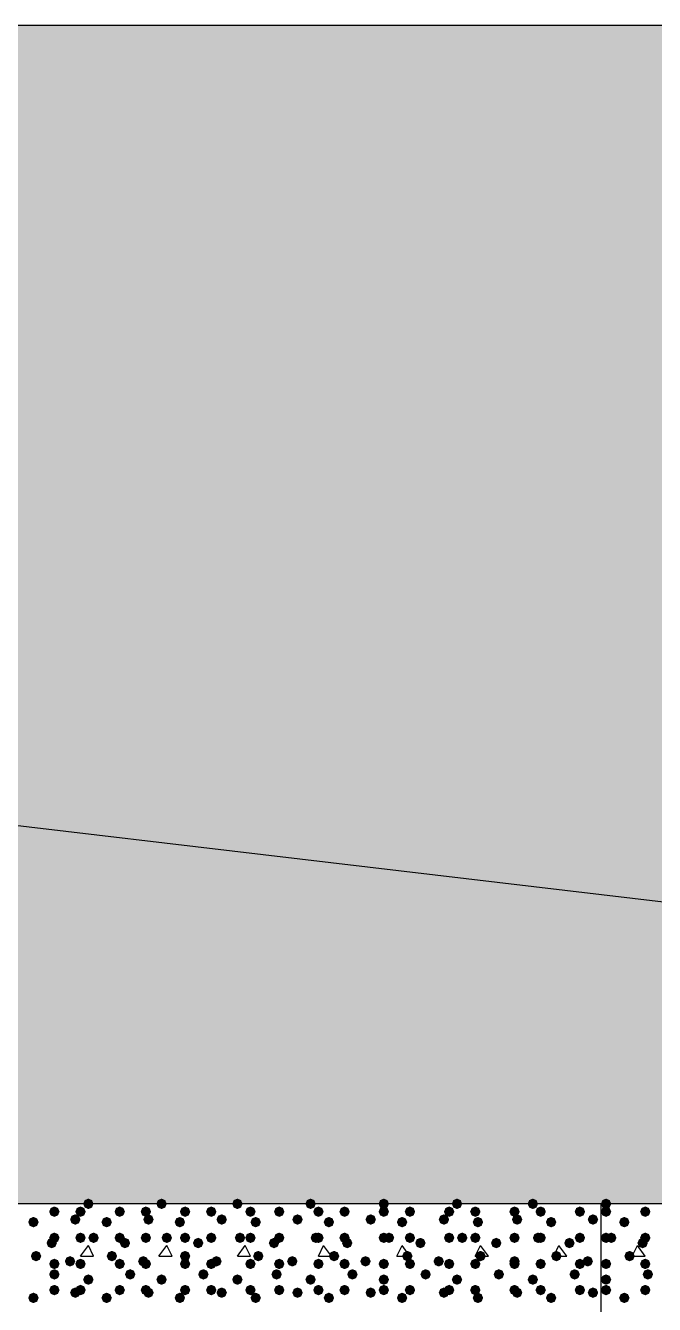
# Model space of a CAD drawing. Header units: millimetres. Extents: x 0 to 420, y 0 to 297.
# Drawn here: x 142.16 to 152.34, y 199.62 to 220.34 of the extents above; entities that cross this region are included whole.
import ezdxf

# ---------------------------------------------------------------- set-up
doc = ezdxf.new("R2010")
doc.units = ezdxf.units.MM
doc.layers.get('0').update_dxf_attribs({"linetype": 'CONTINUOUS'})

msp = doc.modelspace()

# ---------------------------------------------------------------- hatches: boundary and pattern name
at = {"true_color": 0x000008}
h = msp.add_hatch(color=0, dxfattribs=at)
h.paths.add_polyline_path([(193.844333, 220.345), (32.469667, 220.345), (193.844333, 201.252667)], flags=0)
h.paths.add_polyline_path([(32.469667, 220.345), (193.844333, 201.252667), (32.469667, 201.252667)], flags=0)
for points in [[(143.256, 201.252667), (143.231129, 201.192871), (143.171333, 201.168), (143.111538, 201.192871), (143.086667, 201.252667), (143.111537, 201.312462), (143.171333, 201.337333), (143.231129, 201.312463)], [(144.441333, 201.252667), (144.416462, 201.192871), (144.356667, 201.168), (144.296871, 201.192871), (144.272, 201.252667), (144.296871, 201.312462), (144.356667, 201.337333), (144.416462, 201.312463)], [(145.669, 201.252667), (145.644129, 201.192871), (145.584333, 201.168), (145.524538, 201.192871), (145.499667, 201.252667), (145.524537, 201.312462), (145.584333, 201.337333), (145.644129, 201.312463)], [(146.854333, 201.252667), (146.829463, 201.192871), (146.769667, 201.168), (146.709871, 201.192871), (146.685, 201.252667), (146.709871, 201.312462), (146.769667, 201.337333), (146.829462, 201.312463)], [(148.039667, 201.252667), (148.014796, 201.192871), (147.955, 201.168), (147.895204, 201.192871), (147.870333, 201.252667), (147.895204, 201.312462), (147.955, 201.337333), (148.014796, 201.312463)], [(149.225, 201.252667), (149.200129, 201.192871), (149.140333, 201.168), (149.080538, 201.192871), (149.055667, 201.252667), (149.080537, 201.312462), (149.140333, 201.337333), (149.200129, 201.312463)], [(150.452667, 201.252667), (150.427796, 201.192871), (150.368, 201.168), (150.308204, 201.192871), (150.283333, 201.252667), (150.308204, 201.312462), (150.368, 201.337333), (150.427796, 201.312463)], [(142.367, 200.956333), (142.342129, 200.896537), (142.282333, 200.871667), (142.222538, 200.896537), (142.197667, 200.956333), (142.222537, 201.016129), (142.282333, 201.041), (142.342129, 201.016129)], [(142.705667, 201.125667), (142.680796, 201.065871), (142.621, 201.041), (142.561204, 201.065871), (142.536333, 201.125667), (142.561204, 201.185462), (142.621, 201.210333), (142.680796, 201.185463)], [(143.044333, 200.998667), (143.019463, 200.938871), (142.959667, 200.914), (142.899871, 200.938871), (142.875, 200.998667), (142.899871, 201.058462), (142.959667, 201.083333), (143.019462, 201.058463)], [(143.129, 201.125667), (143.104129, 201.065871), (143.044333, 201.041), (142.984537, 201.065871), (142.959667, 201.125667), (142.984537, 201.185462), (143.044333, 201.210333), (143.104129, 201.185463)], [(143.552333, 200.956333), (143.527463, 200.896537), (143.467667, 200.871667), (143.407871, 200.896537), (143.383, 200.956333), (143.407871, 201.016129), (143.467667, 201.041), (143.527462, 201.016129)], [(143.764, 201.125667), (143.739129, 201.065871), (143.679333, 201.041), (143.619538, 201.065871), (143.594667, 201.125667), (143.619537, 201.185462), (143.679333, 201.210333), (143.739129, 201.185463)], [(144.187333, 201.125667), (144.162463, 201.065871), (144.102667, 201.041), (144.042871, 201.065871), (144.018, 201.125667), (144.042871, 201.185462), (144.102667, 201.210333), (144.162462, 201.185463)], [(144.229667, 200.998667), (144.204796, 200.938871), (144.145, 200.914), (144.085204, 200.938871), (144.060333, 200.998667), (144.085204, 201.058462), (144.145, 201.083333), (144.204796, 201.058463)], [(144.737667, 200.956333), (144.712796, 200.896537), (144.653, 200.871667), (144.593204, 200.896537), (144.568333, 200.956333), (144.593204, 201.016129), (144.653, 201.041), (144.712796, 201.016129)], [(144.822333, 201.125667), (144.797462, 201.065871), (144.737667, 201.041), (144.677871, 201.065871), (144.653, 201.125667), (144.677871, 201.185462), (144.737667, 201.210333), (144.797462, 201.185463)], [(145.245667, 201.125667), (145.220796, 201.065871), (145.161, 201.041), (145.101204, 201.065871), (145.076333, 201.125667), (145.101204, 201.185462), (145.161, 201.210333), (145.220796, 201.185463)], [(145.415, 200.998667), (145.390129, 200.938871), (145.330333, 200.914), (145.270538, 200.938871), (145.245667, 200.998667), (145.270537, 201.058462), (145.330333, 201.083333), (145.390129, 201.058463)], [(145.880667, 201.125667), (145.855796, 201.065871), (145.796, 201.041), (145.736204, 201.065871), (145.711333, 201.125667), (145.736204, 201.185462), (145.796, 201.210333), (145.855796, 201.185463)], [(145.965333, 200.956333), (145.940463, 200.896537), (145.880667, 200.871667), (145.820871, 200.896537), (145.796, 200.956333), (145.820871, 201.016129), (145.880667, 201.041), (145.940462, 201.016129)], [(146.346333, 201.125667), (146.321463, 201.065871), (146.261667, 201.041), (146.201871, 201.065871), (146.177, 201.125667), (146.201871, 201.185462), (146.261667, 201.210333), (146.321462, 201.185463)], [(146.642667, 200.998667), (146.617796, 200.938871), (146.558, 200.914), (146.498204, 200.938871), (146.473333, 200.998667), (146.498204, 201.058462), (146.558, 201.083333), (146.617796, 201.058463)], [(146.981333, 201.125667), (146.956462, 201.065871), (146.896667, 201.041), (146.836871, 201.065871), (146.812, 201.125667), (146.836871, 201.185462), (146.896667, 201.210333), (146.956462, 201.185463)], [(147.150667, 200.956333), (147.125796, 200.896537), (147.066, 200.871667), (147.006204, 200.896537), (146.981333, 200.956333), (147.006204, 201.016129), (147.066, 201.041), (147.125796, 201.016129)], [(147.404667, 201.125667), (147.379796, 201.065871), (147.32, 201.041), (147.260204, 201.065871), (147.235333, 201.125667), (147.260204, 201.185462), (147.32, 201.210333), (147.379796, 201.185463)], [(147.828, 200.998667), (147.803129, 200.938871), (147.743333, 200.914), (147.683538, 200.938871), (147.658667, 200.998667), (147.683537, 201.058462), (147.743333, 201.083333), (147.803129, 201.058463)], [(148.039667, 201.125667), (148.014796, 201.065871), (147.955, 201.041), (147.895204, 201.065871), (147.870333, 201.125667), (147.895204, 201.185462), (147.955, 201.210333), (148.014796, 201.185463)], [(148.336, 200.956333), (148.311129, 200.896537), (148.251333, 200.871667), (148.191538, 200.896537), (148.166667, 200.956333), (148.191537, 201.016129), (148.251333, 201.041), (148.311129, 201.016129)], [(148.463, 201.125667), (148.438129, 201.065871), (148.378333, 201.041), (148.318537, 201.065871), (148.293667, 201.125667), (148.318537, 201.185462), (148.378333, 201.210333), (148.438129, 201.185463)], [(149.013333, 200.998667), (148.988463, 200.938871), (148.928667, 200.914), (148.868871, 200.938871), (148.844, 200.998667), (148.868871, 201.058462), (148.928667, 201.083333), (148.988462, 201.058463)], [(149.098, 201.125667), (149.073129, 201.065871), (149.013333, 201.041), (148.953537, 201.065871), (148.928667, 201.125667), (148.953537, 201.185462), (149.013333, 201.210333), (149.073129, 201.185463)], [(149.521333, 201.125667), (149.496462, 201.065871), (149.436667, 201.041), (149.376871, 201.065871), (149.352, 201.125667), (149.376871, 201.185462), (149.436667, 201.210333), (149.496462, 201.185463)], [(149.563667, 200.956333), (149.538796, 200.896537), (149.479, 200.871667), (149.419204, 200.896537), (149.394333, 200.956333), (149.419204, 201.016129), (149.479, 201.041), (149.538796, 201.016129)], [(150.156333, 201.125667), (150.131463, 201.065871), (150.071667, 201.041), (150.011871, 201.065871), (149.987, 201.125667), (150.011871, 201.185462), (150.071667, 201.210333), (150.131462, 201.185463)], [(150.198667, 200.998667), (150.173796, 200.938871), (150.114, 200.914), (150.054204, 200.938871), (150.029333, 200.998667), (150.054204, 201.058462), (150.114, 201.083333), (150.173796, 201.058463)], [(150.579667, 201.125667), (150.554796, 201.065871), (150.495, 201.041), (150.435204, 201.065871), (150.410333, 201.125667), (150.435204, 201.185462), (150.495, 201.210333), (150.554796, 201.185463)], [(150.749, 200.956333), (150.724129, 200.896537), (150.664333, 200.871667), (150.604537, 200.896537), (150.579667, 200.956333), (150.604537, 201.016129), (150.664333, 201.041), (150.724129, 201.016129)], [(151.214667, 201.125667), (151.189796, 201.065871), (151.13, 201.041), (151.070204, 201.065871), (151.045333, 201.125667), (151.070204, 201.185462), (151.13, 201.210333), (151.189796, 201.185463)], [(151.426333, 200.998667), (151.401462, 200.938871), (151.341667, 200.914), (151.281871, 200.938871), (151.257, 200.998667), (151.281871, 201.058462), (151.341667, 201.083333), (151.401462, 201.058463)], [(142.663333, 200.617667), (142.638463, 200.557871), (142.578667, 200.533), (142.518871, 200.557871), (142.494, 200.617667), (142.518871, 200.677462), (142.578667, 200.702333), (142.638462, 200.677463)], [(142.705667, 200.702333), (142.680796, 200.642537), (142.621, 200.617667), (142.561204, 200.642537), (142.536333, 200.702333), (142.561204, 200.762129), (142.621, 200.787), (142.680796, 200.762129)], [(143.129, 200.702333), (143.104129, 200.642537), (143.044333, 200.617667), (142.984537, 200.642537), (142.959667, 200.702333), (142.984537, 200.762129), (143.044333, 200.787), (143.104129, 200.762129)], [(143.340667, 200.702333), (143.315796, 200.642537), (143.256, 200.617667), (143.196204, 200.642537), (143.171333, 200.702333), (143.196204, 200.762129), (143.256, 200.787), (143.315796, 200.762129)], [(143.764, 200.702333), (143.739129, 200.642537), (143.679333, 200.617667), (143.619538, 200.642537), (143.594667, 200.702333), (143.619537, 200.762129), (143.679333, 200.787), (143.739129, 200.762129)], [(143.848667, 200.617667), (143.823796, 200.557871), (143.764, 200.533), (143.704204, 200.557871), (143.679333, 200.617667), (143.704204, 200.677462), (143.764, 200.702333), (143.823796, 200.677463)], [(144.187333, 200.702333), (144.162463, 200.642537), (144.102667, 200.617667), (144.042871, 200.642537), (144.018, 200.702333), (144.042871, 200.762129), (144.102667, 200.787), (144.162462, 200.762129)], [(144.526, 200.702333), (144.501129, 200.642537), (144.441333, 200.617667), (144.381538, 200.642537), (144.356667, 200.702333), (144.381537, 200.762129), (144.441333, 200.787), (144.501129, 200.762129)], [(144.822333, 200.702333), (144.797462, 200.642537), (144.737667, 200.617667), (144.677871, 200.642537), (144.653, 200.702333), (144.677871, 200.762129), (144.737667, 200.787), (144.797462, 200.762129)], [(145.034, 200.617667), (145.009129, 200.557871), (144.949333, 200.533), (144.889538, 200.557871), (144.864667, 200.617667), (144.889537, 200.677462), (144.949333, 200.702333), (145.009129, 200.677463)], [(145.245667, 200.702333), (145.220796, 200.642537), (145.161, 200.617667), (145.101204, 200.642537), (145.076333, 200.702333), (145.101204, 200.762129), (145.161, 200.787), (145.220796, 200.762129)], [(145.711333, 200.702333), (145.686462, 200.642537), (145.626667, 200.617667), (145.566871, 200.642537), (145.542, 200.702333), (145.566871, 200.762129), (145.626667, 200.787), (145.686462, 200.762129)], [(145.880667, 200.702333), (145.855796, 200.642537), (145.796, 200.617667), (145.736204, 200.642537), (145.711333, 200.702333), (145.736204, 200.762129), (145.796, 200.787), (145.855796, 200.762129)], [(146.261667, 200.617667), (146.236796, 200.557871), (146.177, 200.533), (146.117204, 200.557871), (146.092333, 200.617667), (146.117204, 200.677462), (146.177, 200.702333), (146.236796, 200.677463)], [(146.346333, 200.702333), (146.321463, 200.642537), (146.261667, 200.617667), (146.201871, 200.642537), (146.177, 200.702333), (146.201871, 200.762129), (146.261667, 200.787), (146.321462, 200.762129)], [(146.939, 200.702333), (146.914129, 200.642537), (146.854333, 200.617667), (146.794537, 200.642537), (146.769667, 200.702333), (146.794537, 200.762129), (146.854333, 200.787), (146.914129, 200.762129)], [(146.981333, 200.702333), (146.956462, 200.642537), (146.896667, 200.617667), (146.836871, 200.642537), (146.812, 200.702333), (146.836871, 200.762129), (146.896667, 200.787), (146.956462, 200.762129)], [(147.404667, 200.702333), (147.379796, 200.642537), (147.32, 200.617667), (147.260204, 200.642537), (147.235333, 200.702333), (147.260204, 200.762129), (147.32, 200.787), (147.379796, 200.762129)], [(147.447, 200.617667), (147.422129, 200.557871), (147.362333, 200.533), (147.302538, 200.557871), (147.277667, 200.617667), (147.302537, 200.677462), (147.362333, 200.702333), (147.422129, 200.677463)], [(148.039667, 200.702333), (148.014796, 200.642537), (147.955, 200.617667), (147.895204, 200.642537), (147.870333, 200.702333), (147.895204, 200.762129), (147.955, 200.787), (148.014796, 200.762129)], [(148.124333, 200.702333), (148.099463, 200.642537), (148.039667, 200.617667), (147.979871, 200.642537), (147.955, 200.702333), (147.979871, 200.762129), (148.039667, 200.787), (148.099462, 200.762129)], [(148.463, 200.702333), (148.438129, 200.642537), (148.378333, 200.617667), (148.318537, 200.642537), (148.293667, 200.702333), (148.318537, 200.762129), (148.378333, 200.787), (148.438129, 200.762129)], [(148.632333, 200.617667), (148.607463, 200.557871), (148.547667, 200.533), (148.487871, 200.557871), (148.463, 200.617667), (148.487871, 200.677462), (148.547667, 200.702333), (148.607462, 200.677463)], [(149.098, 200.702333), (149.073129, 200.642537), (149.013333, 200.617667), (148.953537, 200.642537), (148.928667, 200.702333), (148.953537, 200.762129), (149.013333, 200.787), (149.073129, 200.762129)], [(149.309667, 200.702333), (149.284796, 200.642537), (149.225, 200.617667), (149.165204, 200.642537), (149.140333, 200.702333), (149.165204, 200.762129), (149.225, 200.787), (149.284796, 200.762129)], [(149.521333, 200.702333), (149.496462, 200.642537), (149.436667, 200.617667), (149.376871, 200.642537), (149.352, 200.702333), (149.376871, 200.762129), (149.436667, 200.787), (149.496462, 200.762129)], [(149.86, 200.617667), (149.835129, 200.557871), (149.775333, 200.533), (149.715538, 200.557871), (149.690667, 200.617667), (149.715537, 200.677462), (149.775333, 200.702333), (149.835129, 200.677463)], [(150.156333, 200.702333), (150.131463, 200.642537), (150.071667, 200.617667), (150.011871, 200.642537), (149.987, 200.702333), (150.011871, 200.762129), (150.071667, 200.787), (150.131462, 200.762129)], [(150.537333, 200.702333), (150.512462, 200.642537), (150.452667, 200.617667), (150.392871, 200.642537), (150.368, 200.702333), (150.392871, 200.762129), (150.452667, 200.787), (150.512462, 200.762129)], [(150.579667, 200.702333), (150.554796, 200.642537), (150.495, 200.617667), (150.435204, 200.642537), (150.410333, 200.702333), (150.435204, 200.762129), (150.495, 200.787), (150.554796, 200.762129)], [(151.045333, 200.617667), (151.020463, 200.557871), (150.960667, 200.533), (150.900871, 200.557871), (150.876, 200.617667), (150.900871, 200.677462), (150.960667, 200.702333), (151.020462, 200.677463)], [(151.214667, 200.702333), (151.189796, 200.642537), (151.13, 200.617667), (151.070204, 200.642537), (151.045333, 200.702333), (151.070204, 200.762129), (151.13, 200.787), (151.189796, 200.762129)], [(142.409333, 200.406), (142.384463, 200.346204), (142.324667, 200.321333), (142.264871, 200.346204), (142.24, 200.406), (142.264871, 200.465796), (142.324667, 200.490667), (142.384462, 200.465796)], [(142.959667, 200.321333), (142.934796, 200.261537), (142.875, 200.236667), (142.815204, 200.261537), (142.790333, 200.321333), (142.815204, 200.381129), (142.875, 200.406), (142.934796, 200.381129)], [(143.637, 200.406), (143.612129, 200.346204), (143.552333, 200.321333), (143.492538, 200.346204), (143.467667, 200.406), (143.492537, 200.465796), (143.552333, 200.490667), (143.612129, 200.465796)], [(144.145, 200.321333), (144.120129, 200.261537), (144.060333, 200.236667), (144.000538, 200.261537), (143.975667, 200.321333), (144.000537, 200.381129), (144.060333, 200.406), (144.120129, 200.381129)], [(144.822333, 200.406), (144.797462, 200.346204), (144.737667, 200.321333), (144.677871, 200.346204), (144.653, 200.406), (144.677871, 200.465796), (144.737667, 200.490667), (144.797462, 200.465796)], [(145.330333, 200.321333), (145.305463, 200.261537), (145.245667, 200.236667), (145.185871, 200.261537), (145.161, 200.321333), (145.185871, 200.381129), (145.245667, 200.406), (145.305462, 200.381129)], [(146.007667, 200.406), (145.982796, 200.346204), (145.923, 200.321333), (145.863204, 200.346204), (145.838333, 200.406), (145.863204, 200.465796), (145.923, 200.490667), (145.982796, 200.465796)], [(146.558, 200.321333), (146.533129, 200.261537), (146.473333, 200.236667), (146.413538, 200.261537), (146.388667, 200.321333), (146.413537, 200.381129), (146.473333, 200.406), (146.533129, 200.381129)], [(147.235333, 200.406), (147.210463, 200.346204), (147.150667, 200.321333), (147.090871, 200.346204), (147.066, 200.406), (147.090871, 200.465796), (147.150667, 200.490667), (147.210462, 200.465796)], [(147.743333, 200.321333), (147.718462, 200.261537), (147.658667, 200.236667), (147.598871, 200.261537), (147.574, 200.321333), (147.598871, 200.381129), (147.658667, 200.406), (147.718462, 200.381129)], [(148.420667, 200.406), (148.395796, 200.346204), (148.336, 200.321333), (148.276204, 200.346204), (148.251333, 200.406), (148.276204, 200.465796), (148.336, 200.490667), (148.395796, 200.465796)], [(148.928667, 200.321333), (148.903796, 200.261537), (148.844, 200.236667), (148.784204, 200.261537), (148.759333, 200.321333), (148.784204, 200.381129), (148.844, 200.406), (148.903796, 200.381129)], [(149.606, 200.406), (149.581129, 200.346204), (149.521333, 200.321333), (149.461538, 200.346204), (149.436667, 200.406), (149.461537, 200.465796), (149.521333, 200.490667), (149.581129, 200.465796)], [(150.156333, 200.321333), (150.131463, 200.261537), (150.071667, 200.236667), (150.011871, 200.261537), (149.987, 200.321333), (150.011871, 200.381129), (150.071667, 200.406), (150.131462, 200.381129)], [(150.833667, 200.406), (150.808796, 200.346204), (150.749, 200.321333), (150.689204, 200.346204), (150.664333, 200.406), (150.689204, 200.465796), (150.749, 200.490667), (150.808796, 200.465796)], [(151.341667, 200.321333), (151.316796, 200.261537), (151.257, 200.236667), (151.197204, 200.261537), (151.172333, 200.321333), (151.197204, 200.381129), (151.257, 200.406), (151.316796, 200.381129)], [(142.705667, 200.279), (142.680796, 200.219204), (142.621, 200.194333), (142.561204, 200.219204), (142.536333, 200.279), (142.561204, 200.338796), (142.621, 200.363667), (142.680796, 200.338796)], [(142.705667, 200.109667), (142.680796, 200.049871), (142.621, 200.025), (142.561204, 200.049871), (142.536333, 200.109667), (142.561204, 200.169462), (142.621, 200.194333), (142.680796, 200.169463)], [(143.129, 200.279), (143.104129, 200.219204), (143.044333, 200.194333), (142.984537, 200.219204), (142.959667, 200.279), (142.984537, 200.338796), (143.044333, 200.363667), (143.104129, 200.338796)], [(143.764, 200.279), (143.739129, 200.219204), (143.679333, 200.194333), (143.619538, 200.219204), (143.594667, 200.279), (143.619537, 200.338796), (143.679333, 200.363667), (143.739129, 200.338796)], [(143.933333, 200.109667), (143.908463, 200.049871), (143.848667, 200.025), (143.788871, 200.049871), (143.764, 200.109667), (143.788871, 200.169462), (143.848667, 200.194333), (143.908462, 200.169463)], [(144.187333, 200.279), (144.162463, 200.219204), (144.102667, 200.194333), (144.042871, 200.219204), (144.018, 200.279), (144.042871, 200.338796), (144.102667, 200.363667), (144.162462, 200.338796)], [(144.822333, 200.279), (144.797462, 200.219204), (144.737667, 200.194333), (144.677871, 200.219204), (144.653, 200.279), (144.677871, 200.338796), (144.737667, 200.363667), (144.797462, 200.338796)], [(145.118667, 200.109667), (145.093796, 200.049871), (145.034, 200.025), (144.974204, 200.049871), (144.949333, 200.109667), (144.974204, 200.169462), (145.034, 200.194333), (145.093796, 200.169463)], [(145.245667, 200.279), (145.220796, 200.219204), (145.161, 200.194333), (145.101204, 200.219204), (145.076333, 200.279), (145.101204, 200.338796), (145.161, 200.363667), (145.220796, 200.338796)], [(145.880667, 200.279), (145.855796, 200.219204), (145.796, 200.194333), (145.736204, 200.219204), (145.711333, 200.279), (145.736204, 200.338796), (145.796, 200.363667), (145.855796, 200.338796)], [(146.304, 200.109667), (146.279129, 200.049871), (146.219333, 200.025), (146.159538, 200.049871), (146.134667, 200.109667), (146.159537, 200.169462), (146.219333, 200.194333), (146.279129, 200.169463)], [(146.346333, 200.279), (146.321463, 200.219204), (146.261667, 200.194333), (146.201871, 200.219204), (146.177, 200.279), (146.201871, 200.338796), (146.261667, 200.363667), (146.321462, 200.338796)], [(146.981333, 200.279), (146.956462, 200.219204), (146.896667, 200.194333), (146.836871, 200.219204), (146.812, 200.279), (146.836871, 200.338796), (146.896667, 200.363667), (146.956462, 200.338796)], [(147.404667, 200.279), (147.379796, 200.219204), (147.32, 200.194333), (147.260204, 200.219204), (147.235333, 200.279), (147.260204, 200.338796), (147.32, 200.363667), (147.379796, 200.338796)], [(147.531667, 200.109667), (147.506796, 200.049871), (147.447, 200.025), (147.387204, 200.049871), (147.362333, 200.109667), (147.387204, 200.169462), (147.447, 200.194333), (147.506796, 200.169463)], [(148.039667, 200.279), (148.014796, 200.219204), (147.955, 200.194333), (147.895204, 200.219204), (147.870333, 200.279), (147.895204, 200.338796), (147.955, 200.363667), (148.014796, 200.338796)], [(148.463, 200.279), (148.438129, 200.219204), (148.378333, 200.194333), (148.318537, 200.219204), (148.293667, 200.279), (148.318537, 200.338796), (148.378333, 200.363667), (148.438129, 200.338796)], [(148.717, 200.109667), (148.692129, 200.049871), (148.632333, 200.025), (148.572538, 200.049871), (148.547667, 200.109667), (148.572537, 200.169462), (148.632333, 200.194333), (148.692129, 200.169463)], [(149.098, 200.279), (149.073129, 200.219204), (149.013333, 200.194333), (148.953537, 200.219204), (148.928667, 200.279), (148.953537, 200.338796), (149.013333, 200.363667), (149.073129, 200.338796)], [(149.521333, 200.279), (149.496462, 200.219204), (149.436667, 200.194333), (149.376871, 200.219204), (149.352, 200.279), (149.376871, 200.338796), (149.436667, 200.363667), (149.496462, 200.338796)], [(149.902333, 200.109667), (149.877462, 200.049871), (149.817667, 200.025), (149.757871, 200.049871), (149.733, 200.109667), (149.757871, 200.169462), (149.817667, 200.194333), (149.877462, 200.169463)], [(150.156333, 200.279), (150.131463, 200.219204), (150.071667, 200.194333), (150.011871, 200.219204), (149.987, 200.279), (150.011871, 200.338796), (150.071667, 200.363667), (150.131462, 200.338796)], [(150.579667, 200.279), (150.554796, 200.219204), (150.495, 200.194333), (150.435204, 200.219204), (150.410333, 200.279), (150.435204, 200.338796), (150.495, 200.363667), (150.554796, 200.338796)], [(151.13, 200.109667), (151.105129, 200.049871), (151.045333, 200.025), (150.985538, 200.049871), (150.960667, 200.109667), (150.985537, 200.169462), (151.045333, 200.194333), (151.105129, 200.169463)], [(151.214667, 200.279), (151.189796, 200.219204), (151.13, 200.194333), (151.070204, 200.219204), (151.045333, 200.279), (151.070204, 200.338796), (151.13, 200.363667), (151.189796, 200.338796)], [(143.256, 200.025), (143.231129, 199.965204), (143.171333, 199.940333), (143.111538, 199.965204), (143.086667, 200.025), (143.111537, 200.084796), (143.171333, 200.109667), (143.231129, 200.084796)], [(144.441333, 200.025), (144.416462, 199.965204), (144.356667, 199.940333), (144.296871, 199.965204), (144.272, 200.025), (144.296871, 200.084796), (144.356667, 200.109667), (144.416462, 200.084796)], [(145.669, 200.025), (145.644129, 199.965204), (145.584333, 199.940333), (145.524538, 199.965204), (145.499667, 200.025), (145.524537, 200.084796), (145.584333, 200.109667), (145.644129, 200.084796)], [(146.854333, 200.025), (146.829463, 199.965204), (146.769667, 199.940333), (146.709871, 199.965204), (146.685, 200.025), (146.709871, 200.084796), (146.769667, 200.109667), (146.829462, 200.084796)], [(148.039667, 200.025), (148.014796, 199.965204), (147.955, 199.940333), (147.895204, 199.965204), (147.870333, 200.025), (147.895204, 200.084796), (147.955, 200.109667), (148.014796, 200.084796)], [(149.225, 200.025), (149.200129, 199.965204), (149.140333, 199.940333), (149.080538, 199.965204), (149.055667, 200.025), (149.080537, 200.084796), (149.140333, 200.109667), (149.200129, 200.084796)], [(150.452667, 200.025), (150.427796, 199.965204), (150.368, 199.940333), (150.308204, 199.965204), (150.283333, 200.025), (150.308204, 200.084796), (150.368, 200.109667), (150.427796, 200.084796)], [(142.367, 199.728667), (142.342129, 199.668871), (142.282333, 199.644), (142.222538, 199.668871), (142.197667, 199.728667), (142.222537, 199.788462), (142.282333, 199.813333), (142.342129, 199.788463)], [(142.705667, 199.855667), (142.680796, 199.795871), (142.621, 199.771), (142.561204, 199.795871), (142.536333, 199.855667), (142.561204, 199.915462), (142.621, 199.940333), (142.680796, 199.915463)], [(143.044333, 199.813333), (143.019463, 199.753537), (142.959667, 199.728667), (142.899871, 199.753537), (142.875, 199.813333), (142.899871, 199.873129), (142.959667, 199.898), (143.019462, 199.873129)], [(143.129, 199.855667), (143.104129, 199.795871), (143.044333, 199.771), (142.984537, 199.795871), (142.959667, 199.855667), (142.984537, 199.915462), (143.044333, 199.940333), (143.104129, 199.915463)], [(143.552333, 199.728667), (143.527463, 199.668871), (143.467667, 199.644), (143.407871, 199.668871), (143.383, 199.728667), (143.407871, 199.788462), (143.467667, 199.813333), (143.527462, 199.788463)], [(143.764, 199.855667), (143.739129, 199.795871), (143.679333, 199.771), (143.619538, 199.795871), (143.594667, 199.855667), (143.619537, 199.915462), (143.679333, 199.940333), (143.739129, 199.915463)], [(144.187333, 199.855667), (144.162463, 199.795871), (144.102667, 199.771), (144.042871, 199.795871), (144.018, 199.855667), (144.042871, 199.915462), (144.102667, 199.940333), (144.162462, 199.915463)], [(144.229667, 199.813333), (144.204796, 199.753537), (144.145, 199.728667), (144.085204, 199.753537), (144.060333, 199.813333), (144.085204, 199.873129), (144.145, 199.898), (144.204796, 199.873129)], [(144.737667, 199.728667), (144.712796, 199.668871), (144.653, 199.644), (144.593204, 199.668871), (144.568333, 199.728667), (144.593204, 199.788462), (144.653, 199.813333), (144.712796, 199.788463)], [(144.822333, 199.855667), (144.797462, 199.795871), (144.737667, 199.771), (144.677871, 199.795871), (144.653, 199.855667), (144.677871, 199.915462), (144.737667, 199.940333), (144.797462, 199.915463)], [(145.245667, 199.855667), (145.220796, 199.795871), (145.161, 199.771), (145.101204, 199.795871), (145.076333, 199.855667), (145.101204, 199.915462), (145.161, 199.940333), (145.220796, 199.915463)], [(145.415, 199.813333), (145.390129, 199.753537), (145.330333, 199.728667), (145.270538, 199.753537), (145.245667, 199.813333), (145.270537, 199.873129), (145.330333, 199.898), (145.390129, 199.873129)], [(145.880667, 199.855667), (145.855796, 199.795871), (145.796, 199.771), (145.736204, 199.795871), (145.711333, 199.855667), (145.736204, 199.915462), (145.796, 199.940333), (145.855796, 199.915463)], [(145.965333, 199.728667), (145.940463, 199.668871), (145.880667, 199.644), (145.820871, 199.668871), (145.796, 199.728667), (145.820871, 199.788462), (145.880667, 199.813333), (145.940462, 199.788463)], [(146.346333, 199.855667), (146.321463, 199.795871), (146.261667, 199.771), (146.201871, 199.795871), (146.177, 199.855667), (146.201871, 199.915462), (146.261667, 199.940333), (146.321462, 199.915463)], [(146.642667, 199.813333), (146.617796, 199.753537), (146.558, 199.728667), (146.498204, 199.753537), (146.473333, 199.813333), (146.498204, 199.873129), (146.558, 199.898), (146.617796, 199.873129)], [(146.981333, 199.855667), (146.956462, 199.795871), (146.896667, 199.771), (146.836871, 199.795871), (146.812, 199.855667), (146.836871, 199.915462), (146.896667, 199.940333), (146.956462, 199.915463)], [(147.150667, 199.728667), (147.125796, 199.668871), (147.066, 199.644), (147.006204, 199.668871), (146.981333, 199.728667), (147.006204, 199.788462), (147.066, 199.813333), (147.125796, 199.788463)], [(147.404667, 199.855667), (147.379796, 199.795871), (147.32, 199.771), (147.260204, 199.795871), (147.235333, 199.855667), (147.260204, 199.915462), (147.32, 199.940333), (147.379796, 199.915463)], [(147.828, 199.813333), (147.803129, 199.753537), (147.743333, 199.728667), (147.683538, 199.753537), (147.658667, 199.813333), (147.683537, 199.873129), (147.743333, 199.898), (147.803129, 199.873129)], [(148.039667, 199.855667), (148.014796, 199.795871), (147.955, 199.771), (147.895204, 199.795871), (147.870333, 199.855667), (147.895204, 199.915462), (147.955, 199.940333), (148.014796, 199.915463)], [(148.336, 199.728667), (148.311129, 199.668871), (148.251333, 199.644), (148.191538, 199.668871), (148.166667, 199.728667), (148.191537, 199.788462), (148.251333, 199.813333), (148.311129, 199.788463)], [(148.463, 199.855667), (148.438129, 199.795871), (148.378333, 199.771), (148.318537, 199.795871), (148.293667, 199.855667), (148.318537, 199.915462), (148.378333, 199.940333), (148.438129, 199.915463)], [(149.013333, 199.813333), (148.988463, 199.753537), (148.928667, 199.728667), (148.868871, 199.753537), (148.844, 199.813333), (148.868871, 199.873129), (148.928667, 199.898), (148.988462, 199.873129)], [(149.098, 199.855667), (149.073129, 199.795871), (149.013333, 199.771), (148.953537, 199.795871), (148.928667, 199.855667), (148.953537, 199.915462), (149.013333, 199.940333), (149.073129, 199.915463)], [(149.521333, 199.855667), (149.496462, 199.795871), (149.436667, 199.771), (149.376871, 199.795871), (149.352, 199.855667), (149.376871, 199.915462), (149.436667, 199.940333), (149.496462, 199.915463)], [(149.563667, 199.728667), (149.538796, 199.668871), (149.479, 199.644), (149.419204, 199.668871), (149.394333, 199.728667), (149.419204, 199.788462), (149.479, 199.813333), (149.538796, 199.788463)], [(150.156333, 199.855667), (150.131463, 199.795871), (150.071667, 199.771), (150.011871, 199.795871), (149.987, 199.855667), (150.011871, 199.915462), (150.071667, 199.940333), (150.131462, 199.915463)], [(150.198667, 199.813333), (150.173796, 199.753537), (150.114, 199.728667), (150.054204, 199.753537), (150.029333, 199.813333), (150.054204, 199.873129), (150.114, 199.898), (150.173796, 199.873129)], [(150.579667, 199.855667), (150.554796, 199.795871), (150.495, 199.771), (150.435204, 199.795871), (150.410333, 199.855667), (150.435204, 199.915462), (150.495, 199.940333), (150.554796, 199.915463)], [(150.749, 199.728667), (150.724129, 199.668871), (150.664333, 199.644), (150.604537, 199.668871), (150.579667, 199.728667), (150.604537, 199.788462), (150.664333, 199.813333), (150.724129, 199.788463)], [(151.214667, 199.855667), (151.189796, 199.795871), (151.13, 199.771), (151.070204, 199.795871), (151.045333, 199.855667), (151.070204, 199.915462), (151.13, 199.940333), (151.189796, 199.915463)], [(151.426333, 199.813333), (151.401462, 199.753537), (151.341667, 199.728667), (151.281871, 199.753537), (151.257, 199.813333), (151.281871, 199.873129), (151.341667, 199.898), (151.401462, 199.873129)]]:
    msp.add_hatch(color=0, dxfattribs=at).paths.add_polyline_path(points, flags=0)
at = {"true_color": 0x000007}
for points in [[(151.638, 201.252667), (151.613129, 201.192871), (151.553333, 201.168), (151.493538, 201.192871), (151.468667, 201.252667), (151.493537, 201.312462), (151.553333, 201.337333), (151.613129, 201.312463)], [(151.638, 201.125667), (151.613129, 201.065871), (151.553333, 201.041), (151.493538, 201.065871), (151.468667, 201.125667), (151.493537, 201.185462), (151.553333, 201.210333), (151.613129, 201.185463)], [(151.934333, 200.956333), (151.909463, 200.896537), (151.849667, 200.871667), (151.789871, 200.896537), (151.765, 200.956333), (151.789871, 201.016129), (151.849667, 201.041), (151.909462, 201.016129)], [(152.273, 201.125667), (152.248129, 201.065871), (152.188333, 201.041), (152.128537, 201.065871), (152.103667, 201.125667), (152.128537, 201.185462), (152.188333, 201.210333), (152.248129, 201.185463)], [(151.638, 200.702333), (151.613129, 200.642537), (151.553333, 200.617667), (151.493538, 200.642537), (151.468667, 200.702333), (151.493537, 200.762129), (151.553333, 200.787), (151.613129, 200.762129)], [(151.722667, 200.702333), (151.697796, 200.642537), (151.638, 200.617667), (151.578204, 200.642537), (151.553333, 200.702333), (151.578204, 200.762129), (151.638, 200.787), (151.697796, 200.762129)], [(152.230667, 200.617667), (152.205796, 200.557871), (152.146, 200.533), (152.086204, 200.557871), (152.061333, 200.617667), (152.086204, 200.677462), (152.146, 200.702333), (152.205796, 200.677463)], [(152.273, 200.702333), (152.248129, 200.642537), (152.188333, 200.617667), (152.128537, 200.642537), (152.103667, 200.702333), (152.128537, 200.762129), (152.188333, 200.787), (152.248129, 200.762129)], [(152.019, 200.406), (151.994129, 200.346204), (151.934333, 200.321333), (151.874538, 200.346204), (151.849667, 200.406), (151.874537, 200.465796), (151.934333, 200.490667), (151.994129, 200.465796)], [(151.638, 200.279), (151.613129, 200.219204), (151.553333, 200.194333), (151.493538, 200.219204), (151.468667, 200.279), (151.493537, 200.338796), (151.553333, 200.363667), (151.613129, 200.338796)], [(152.273, 200.279), (152.248129, 200.219204), (152.188333, 200.194333), (152.128537, 200.219204), (152.103667, 200.279), (152.128537, 200.338796), (152.188333, 200.363667), (152.248129, 200.338796)], [(152.315333, 200.109667), (152.290462, 200.049871), (152.230667, 200.025), (152.170871, 200.049871), (152.146, 200.109667), (152.170871, 200.169462), (152.230667, 200.194333), (152.290462, 200.169463)], [(151.638, 200.025), (151.613129, 199.965204), (151.553333, 199.940333), (151.493538, 199.965204), (151.468667, 200.025), (151.493537, 200.084796), (151.553333, 200.109667), (151.613129, 200.084796)], [(151.638, 199.855667), (151.613129, 199.795871), (151.553333, 199.771), (151.493538, 199.795871), (151.468667, 199.855667), (151.493537, 199.915462), (151.553333, 199.940333), (151.613129, 199.915463)], [(151.934333, 199.728667), (151.909463, 199.668871), (151.849667, 199.644), (151.789871, 199.668871), (151.765, 199.728667), (151.789871, 199.788462), (151.849667, 199.813333), (151.909462, 199.788463)], [(152.273, 199.855667), (152.248129, 199.795871), (152.188333, 199.771), (152.128537, 199.795871), (152.103667, 199.855667), (152.128537, 199.915462), (152.188333, 199.940333), (152.248129, 199.915463)]]:
    msp.add_hatch(color=0, dxfattribs=at).paths.add_polyline_path(points, flags=0)

# ---------------------------------------------------------------- linework, layer by layer
at = {"color": 0, "true_color": 0x000007}
for points in [[(31.369, 201.252667), (31.369, 177.927), (379.603, 177.927), (379.603, 201.252667), (217.17, 201.252667), (217.17, 222.461667), (193.844333, 222.461667), (193.844333, 201.252667)], [(31.369, 201.252667), (31.369, 177.927), (379.603, 177.927), (379.603, 201.252667), (217.17, 201.252667), (217.17, 222.461667), (193.844333, 222.461667), (193.844333, 201.252667)], [(151.468667, 201.252667), (151.468667, 199.136), (153.585333, 199.136), (153.585333, 201.252667)]]:
    msp.add_lwpolyline(points, close=True, dxfattribs=at)
at = {"color": 0, "true_color": 0x000008}
for points in [[(193.844333, 220.345), (32.469667, 220.345), (193.844333, 201.252667)], [(32.469667, 220.345), (193.844333, 201.252667), (32.469667, 201.252667)]]:
    msp.add_lwpolyline(points, close=True, dxfattribs=at)
at = {"color": 0, "true_color": 0x000007}
for points in [[(151.468667, 201.252667), (132.376333, 201.252667)], [(151.976667, 200.406), (152.061333, 200.575333)], [(151.976667, 200.406), (152.188333, 200.406)], [(152.188333, 200.406), (152.061333, 200.575333)]]:
    msp.add_lwpolyline(points, dxfattribs=at)
at = {"color": 0, "true_color": 0x000008}
for points in [[(143.044333, 200.406), (143.171333, 200.575333)], [(143.044333, 200.406), (143.256, 200.406)], [(143.256, 200.406), (143.171333, 200.575333)], [(144.314333, 200.406), (144.441333, 200.575333)], [(144.314333, 200.406), (144.526, 200.406)], [(144.526, 200.406), (144.441333, 200.575333)], [(145.584333, 200.406), (145.711333, 200.575333)], [(145.584333, 200.406), (145.796, 200.406)], [(145.796, 200.406), (145.711333, 200.575333)], [(146.896667, 200.406), (146.981333, 200.575333)], [(146.896667, 200.406), (147.108333, 200.406)], [(147.108333, 200.406), (146.981333, 200.575333)], [(148.166667, 200.406), (148.251333, 200.575333)], [(148.166667, 200.406), (148.378333, 200.406)], [(148.378333, 200.406), (148.251333, 200.575333)], [(149.436667, 200.406), (149.521333, 200.575333)], [(149.436667, 200.406), (149.648333, 200.406)], [(149.648333, 200.406), (149.521333, 200.575333)], [(150.706667, 200.406), (150.791333, 200.575333)], [(150.706667, 200.406), (150.918333, 200.406)], [(150.918333, 200.406), (150.791333, 200.575333)]]:
    msp.add_lwpolyline(points, dxfattribs=at)

doc.saveas('drawing.dxf')
